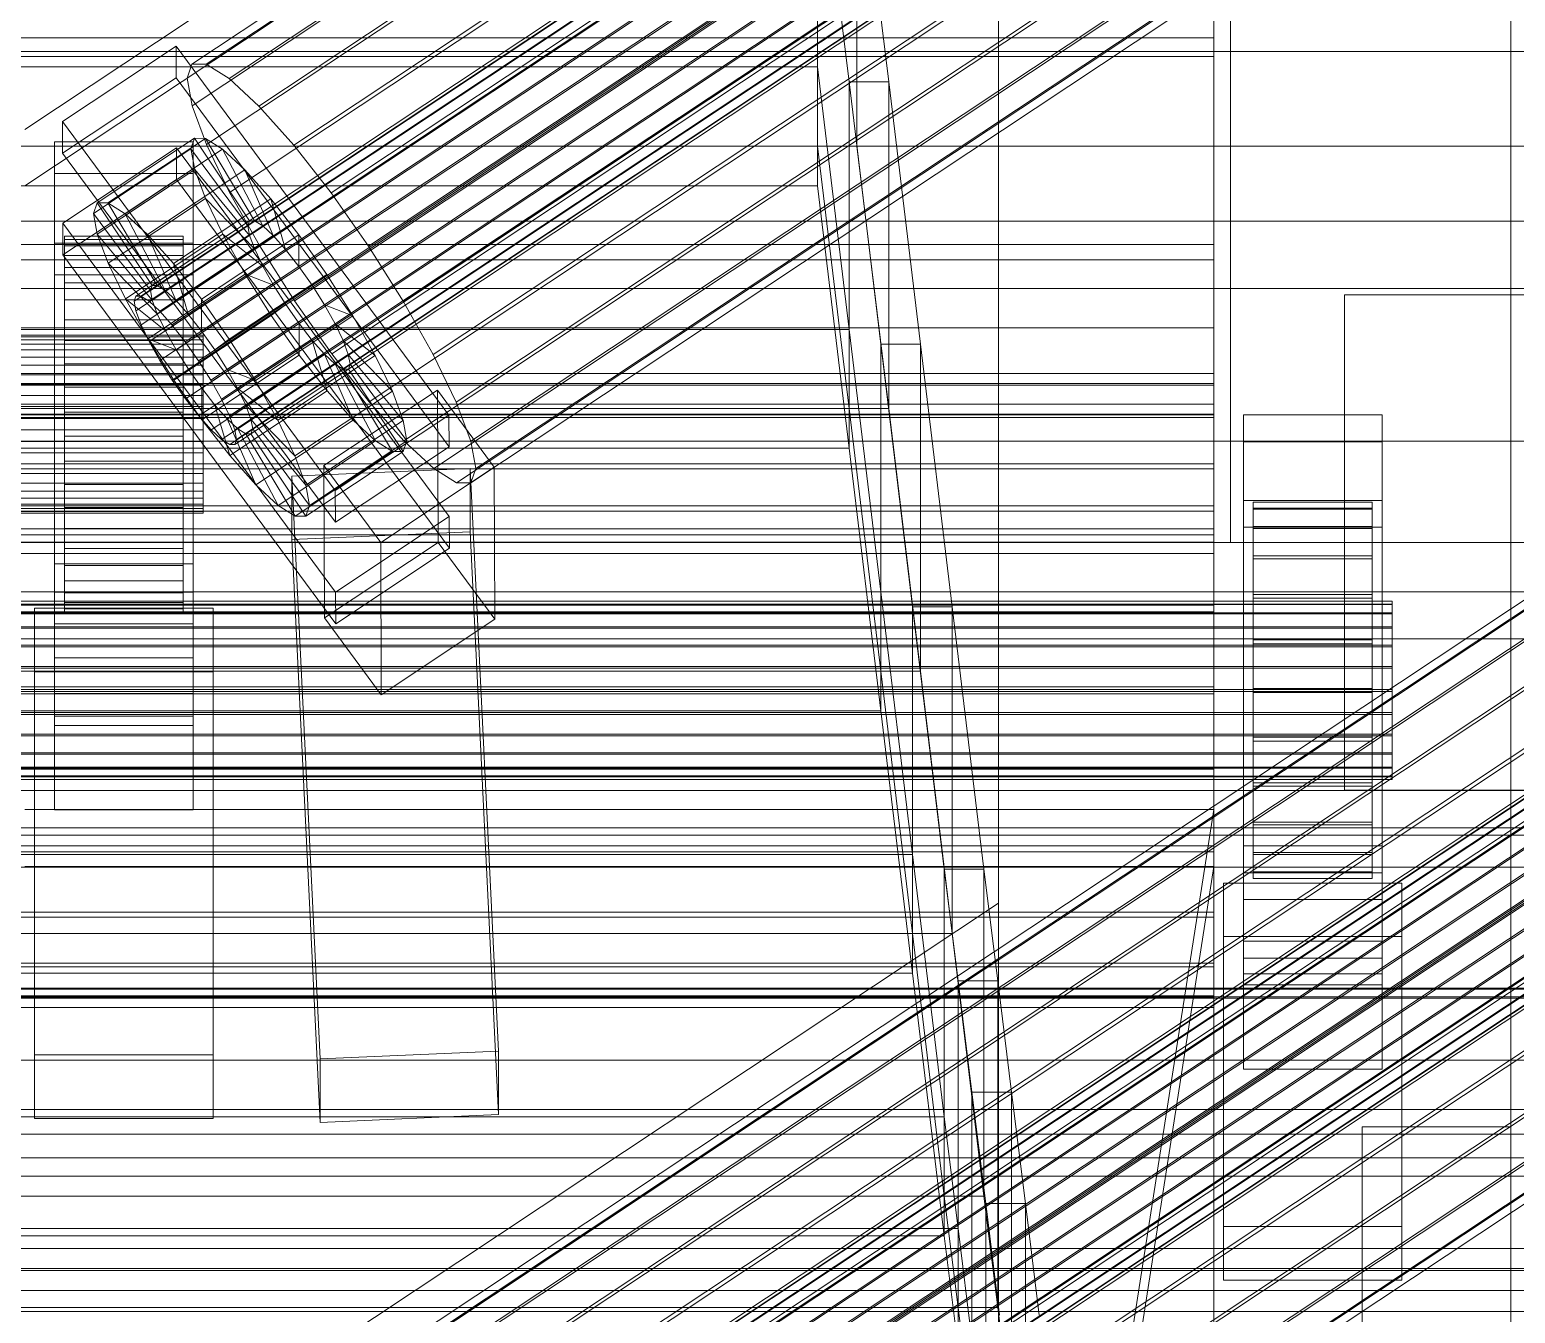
# Model space of a CAD drawing. Header units: millimetres. Extents: x -2500 to 58855, y -53268 to 6837.
# Drawn here: x 130.5 to 280.4, y -32677.8 to -32548.3 of the extents above; entities that cross this region are included whole.
import ezdxf

# ---------------------------------------------------------------- set-up
doc = ezdxf.new("R2010")
doc.units = ezdxf.units.MM
for name, color, linetype, lineweight in [('frontal_C01', 7, 'Continuous', 0), ('frontal_C02', 7, 'Continuous', 0), ('frontal_C03', 7, 'Continuous', 0), ('frontal_C03-traverse', 7, 'Continuous', 0), ('frontal_secador', 7, 'Continuous', 0)]:
    doc.layers.add(name, color=color, linetype=linetype, lineweight=lineweight)

msp = doc.modelspace()

# ---------------------------------------------------------------- linework, layer by layer
at = {"layer": 'frontal_C01'}
for p, q in [((146.872, -32551.713), (331.181, -32429.381)), ((148.32, -32551.72), (332.629, -32429.388)), ((146.383, -32553.146), (330.692, -32430.815)), ((150.629, -32553.167), (334.938, -32430.836)), ((141.045, -32575.656), (354.844, -32433.751)), ((141.218, -32575.148), (355.017, -32433.243)), ((141.731, -32575.15), (355.53, -32433.246)), ((142.549, -32575.663), (356.348, -32433.759)), ((146.887, -32555.922), (331.197, -32433.591)), ((153.641, -32555.956), (337.95, -32433.624)), ((141.224, -32576.64), (355.022, -32434.735)), ((143.617, -32576.651), (357.415, -32434.747)), ((141.742, -32578.032), (355.541, -32436.128)), ((144.861, -32578.048), (358.659, -32436.143)), ((142.565, -32579.738), (356.363, -32437.834)), ((359.995, -32437.852), (146.196, -32579.757)), ((148.35, -32559.852), (332.659, -32437.521)), ((157.152, -32559.896), (341.461, -32437.565)), ((143.635, -32581.642), (357.434, -32439.738)), ((147.533, -32581.662), (361.332, -32439.757)), ((144.881, -32583.614), (358.68, -32441.71)), ((148.779, -32583.634), (362.578, -32441.729)), ((150.672, -32564.668), (334.981, -32442.337)), ((345.231, -32442.388), (160.922, -32564.719)), ((146.218, -32585.52), (360.017, -32443.615)), ((149.85, -32585.538), (363.648, -32443.633)), ((147.554, -32587.229), (361.352, -32445.324)), ((150.672, -32587.244), (364.471, -32445.34)), ((148.798, -32588.625), (362.596, -32446.72)), ((151.191, -32588.637), (364.989, -32446.732)), ((149.865, -32589.613), (363.664, -32447.708)), ((150.683, -32590.126), (364.482, -32448.221)), ((151.196, -32590.128), (364.995, -32448.224)), ((151.369, -32589.62), (365.168, -32447.716)), ((153.694, -32570.042), (338.003, -32447.71)), ((164.693, -32570.096), (349.002, -32447.765)), ((157.211, -32575.607), (341.52, -32453.275)), ((168.21, -32575.662), (352.519, -32453.33)), ((160.982, -32580.984), (345.291, -32458.653)), ((171.232, -32581.035), (355.541, -32458.704)), ((164.752, -32585.807), (349.061, -32463.476)), ((173.554, -32585.851), (357.863, -32463.52)), ((168.263, -32589.747), (352.572, -32467.416)), ((175.016, -32589.781), (359.326, -32467.45)), ((171.275, -32592.536), (355.584, -32470.205)), ((173.584, -32593.983), (357.893, -32471.652)), ((175.032, -32593.991), (359.341, -32471.659)), ((175.521, -32592.557), (359.83, -32470.226)), ((228.298, -32493.072), (130, -32558.316)), ((228.298, -32636.423), (228.298, -32493.072)), ((130, -32564.003), (228.298, -32498.76)), ((228.298, -32498.76), (228.298, -32642.111)), ((133.809, -32557.527), (145.277, -32549.915)), ((145.277, -32549.915), (145.289, -32553.117)), ((145.277, -32549.915), (172.809, -32587.154)), ((146.383, -32553.146), (146.872, -32551.713)), ((146.872, -32551.713), (148.32, -32551.72)), ((148.32, -32551.72), (150.629, -32553.167)), ((145.289, -32553.117), (133.821, -32560.729)), ((172.821, -32590.356), (145.289, -32553.117)), ((146.887, -32555.922), (146.383, -32553.146)), ((150.629, -32553.167), (153.641, -32555.956)), ((148.35, -32559.852), (146.887, -32555.922)), ((153.641, -32555.956), (157.152, -32559.896)), ((133.821, -32560.729), (133.809, -32557.527)), ((161.341, -32594.766), (133.809, -32557.527)), ((133, -32562.755), (133, -32559.553)), ((133, -32559.553), (147, -32559.553)), ((133, -32605.026), (133, -32559.553)), ((137.313, -32565.738), (147.143, -32559.214)), ((138.396, -32565.743), (148.226, -32559.219)), ((147.143, -32559.214), (146.777, -32560.286)), ((147, -32559.553), (147, -32562.755)), ((147, -32559.553), (147, -32605.026)), ((148.226, -32559.219), (147.143, -32559.214)), ((147.143, -32559.214), (152.686, -32567.536)), ((149.953, -32560.302), (148.226, -32559.219)), ((148.226, -32559.219), (153.199, -32567.539)), ((150.672, -32564.668), (148.35, -32559.852)), ((157.152, -32559.896), (160.922, -32564.719)), ((133.821, -32560.729), (161.353, -32597.968)), ((133.847, -32567.773), (145.315, -32560.161)), ((136.948, -32566.81), (146.777, -32560.286)), ((140.123, -32566.826), (149.953, -32560.302)), ((145.315, -32560.161), (145.327, -32563.363)), ((145.315, -32560.161), (172.847, -32597.4)), ((146.777, -32560.286), (152.513, -32568.044)), ((146.777, -32560.286), (147.155, -32562.363)), ((152.207, -32562.388), (149.953, -32560.302)), ((149.953, -32560.302), (154.017, -32568.052)), ((147, -32562.755), (133, -32562.755)), ((133, -32562.755), (133, -32608.228)), ((137.325, -32568.887), (147.155, -32562.363)), ((142.377, -32568.912), (152.207, -32562.388)), ((147, -32608.228), (147, -32562.755)), ((147.155, -32562.363), (152.692, -32569.028)), ((147.155, -32562.363), (148.249, -32565.302)), ((154.833, -32565.335), (152.207, -32562.388)), ((152.207, -32562.388), (155.085, -32569.04)), ((145.327, -32563.363), (133.859, -32570.974)), ((172.859, -32600.602), (145.327, -32563.363)), ((136.948, -32566.81), (137.313, -32565.738)), ((142.856, -32574.061), (137.313, -32565.738)), ((137.313, -32565.738), (138.396, -32565.743)), ((143.369, -32574.063), (138.396, -32565.743)), ((138.396, -32565.743), (140.123, -32566.826)), ((138.419, -32571.827), (148.249, -32565.302)), ((145.003, -32571.86), (154.833, -32565.335)), ((148.249, -32565.302), (153.21, -32570.42)), ((148.249, -32565.302), (149.985, -32568.905)), ((153.694, -32570.042), (150.672, -32564.668)), ((157.653, -32568.943), (154.833, -32565.335)), ((154.833, -32565.335), (156.329, -32570.436)), ((160.922, -32564.719), (164.693, -32570.096)), ((300, -32567.576), (-300, -32567.576)), ((142.683, -32574.568), (136.948, -32566.81)), ((137.325, -32568.887), (136.948, -32566.81)), ((144.188, -32574.576), (140.123, -32566.826)), ((140.123, -32566.826), (142.377, -32568.912)), ((152.686, -32567.536), (142.856, -32574.061)), ((153.199, -32567.539), (143.369, -32574.063)), ((152.513, -32568.044), (152.686, -32567.536)), ((152.686, -32567.536), (153.199, -32567.539)), ((153.199, -32567.539), (154.017, -32568.052)), ((133.859, -32570.974), (133.847, -32567.773)), ((161.379, -32605.012), (133.847, -32567.773)), ((134, -32579.084), (134, -32569.105)), ((134, -32569.105), (134, -32569.436)), ((134, -32569.105), (146, -32569.105)), ((134, -32570.066), (134, -32569.105)), ((142.862, -32575.552), (137.325, -32568.887)), ((138.419, -32571.827), (137.325, -32568.887)), ((140.156, -32575.429), (149.985, -32568.905)), ((145.255, -32575.564), (142.377, -32568.912)), ((142.377, -32568.912), (145.003, -32571.86)), ((152.513, -32568.044), (142.683, -32574.568)), ((152.692, -32569.028), (142.862, -32575.552)), ((154.017, -32568.052), (144.188, -32574.576)), ((155.085, -32569.04), (145.255, -32575.564)), ((146, -32569.436), (146, -32569.105)), ((146, -32569.105), (146, -32579.084)), ((146, -32569.105), (146, -32570.066)), ((157.653, -32568.943), (147.823, -32575.467)), ((149.985, -32568.905), (154.033, -32572.127)), ((149.985, -32568.905), (152.246, -32572.924)), ((152.692, -32569.028), (152.513, -32568.044)), ((153.21, -32570.42), (152.692, -32569.028)), ((154.017, -32568.052), (155.085, -32569.04)), ((155.085, -32569.04), (156.329, -32570.436)), ((157.665, -32572.145), (157.653, -32568.943)), ((160.474, -32572.965), (157.653, -32568.943)), ((133, -32573), (133, -32569.799)), ((133, -32569.799), (147, -32569.799)), ((133, -32615.272), (133, -32569.799)), ((134, -32579.241), (134, -32569.436)), ((134, -32569.436), (134, -32571.037)), ((134, -32569.436), (146, -32569.436)), ((134, -32579.54), (134, -32570.066)), ((134, -32570.066), (146, -32570.066)), ((134, -32572.254), (134, -32570.066)), ((153.21, -32570.42), (143.38, -32576.945)), ((146, -32571.037), (146, -32569.436)), ((146, -32569.436), (146, -32579.241)), ((146, -32570.066), (146, -32579.54)), ((146, -32570.066), (146, -32572.254)), ((156.329, -32570.436), (146.499, -32576.96)), ((147, -32569.799), (147, -32573)), ((147, -32569.799), (147, -32615.272)), ((154.033, -32572.127), (153.21, -32570.42)), ((157.211, -32575.607), (153.694, -32570.042)), ((156.329, -32570.436), (157.665, -32572.145)), ((164.693, -32570.096), (168.21, -32575.662)), ((133.859, -32570.974), (161.391, -32608.213)), ((134, -32579.999), (134, -32571.037)), ((134, -32571.037), (134, -32573.798)), ((134, -32571.037), (146, -32571.037)), ((143.38, -32576.945), (138.419, -32571.827)), ((140.156, -32575.429), (138.419, -32571.827)), ((154.033, -32572.127), (144.203, -32578.651)), ((146.499, -32576.96), (145.003, -32571.86)), ((145.003, -32571.86), (147.823, -32575.467)), ((146, -32573.798), (146, -32571.037)), ((146, -32571.037), (146, -32579.999)), ((147.835, -32578.669), (157.665, -32572.145)), ((155.103, -32574.031), (154.033, -32572.127)), ((157.665, -32572.145), (159.001, -32574.05)), ((147, -32573), (133, -32573)), ((133, -32573), (133, -32618.474)), ((134, -32580.576), (134, -32572.254)), ((134, -32572.254), (146, -32572.254)), ((134, -32575.519), (134, -32572.254)), ((142.416, -32579.449), (152.246, -32572.924)), ((146, -32572.254), (146, -32580.576)), ((146, -32572.254), (146, -32575.519)), ((146.872, -32695.064), (331.181, -32572.732)), ((147, -32618.474), (147, -32573)), ((148.32, -32695.071), (332.629, -32572.74)), ((150.644, -32579.49), (160.474, -32572.965)), ((152.246, -32572.924), (155.103, -32574.031)), ((152.246, -32572.924), (154.877, -32577.087)), ((160.474, -32572.965), (159.001, -32574.05)), ((163.105, -32577.128), (160.474, -32572.965)), ((134, -32581.307), (134, -32573.798)), ((134, -32573.798), (134, -32577.531)), ((134, -32573.798), (146, -32573.798)), ((141.045, -32575.656), (141.218, -32575.148)), ((141.218, -32575.148), (141.731, -32575.15)), ((142.856, -32574.061), (142.683, -32574.568)), ((142.683, -32574.568), (142.862, -32575.552)), ((143.369, -32574.063), (142.856, -32574.061)), ((144.188, -32574.576), (143.369, -32574.063)), ((145.255, -32575.564), (144.188, -32574.576)), ((155.103, -32574.031), (145.274, -32580.555)), ((146, -32577.531), (146, -32573.798)), ((146, -32573.798), (146, -32581.307)), ((146.383, -32696.497), (330.692, -32574.166)), ((159.001, -32574.05), (149.171, -32580.574)), ((150.629, -32696.518), (334.938, -32574.187)), ((156.35, -32576.003), (155.103, -32574.031)), ((159.001, -32574.05), (160.247, -32576.022)), ((134, -32582.123), (134, -32575.519)), ((134, -32575.519), (146, -32575.519)), ((134, -32579.64), (134, -32575.519)), ((144.203, -32578.651), (140.156, -32575.429)), ((142.416, -32579.449), (140.156, -32575.429)), ((141.224, -32576.64), (141.045, -32575.656)), ((141.218, -32718.499), (355.017, -32576.595)), ((141.742, -32578.032), (141.224, -32576.64)), ((141.731, -32575.15), (142.549, -32575.663)), ((141.731, -32718.502), (355.53, -32576.597)), ((142.549, -32575.663), (143.617, -32576.651)), ((142.862, -32575.552), (143.38, -32576.945)), ((146.499, -32576.96), (145.255, -32575.564)), ((146, -32575.519), (146, -32582.123)), ((146, -32575.519), (146, -32579.64)), ((156.35, -32576.003), (146.52, -32582.527)), ((147.823, -32575.467), (147.835, -32578.669)), ((147.823, -32575.467), (150.644, -32579.49)), ((160.247, -32576.022), (150.417, -32582.546)), ((154.877, -32577.087), (156.35, -32576.003)), ((157.686, -32577.908), (156.35, -32576.003)), ((160.982, -32580.984), (157.211, -32575.607)), ((163.105, -32577.128), (160.247, -32576.022)), ((160.247, -32576.022), (161.318, -32577.926)), ((168.21, -32575.662), (171.232, -32581.035)), ((134, -32583.076), (134, -32577.531)), ((134, -32577.531), (134, -32581.983)), ((134, -32577.531), (146, -32577.531)), ((141.045, -32719.007), (354.844, -32577.102)), ((141.224, -32719.991), (355.022, -32578.086)), ((142.565, -32579.738), (141.742, -32578.032)), ((142.549, -32719.014), (356.348, -32577.11)), ((143.38, -32576.945), (144.203, -32578.651)), ((143.617, -32576.651), (144.861, -32578.048)), ((143.617, -32720.003), (357.415, -32578.098)), ((144.861, -32578.048), (146.196, -32579.757)), ((145.047, -32583.612), (154.877, -32577.087)), ((146, -32581.983), (146, -32577.531)), ((146, -32577.531), (146, -32583.076)), ((147.835, -32578.669), (146.499, -32576.96)), ((146.887, -32699.273), (331.197, -32576.942)), ((157.686, -32577.908), (147.856, -32584.432)), ((161.318, -32577.926), (151.488, -32584.45)), ((153.275, -32583.653), (163.105, -32577.128)), ((153.641, -32699.307), (337.95, -32576.976)), ((154.877, -32577.087), (157.698, -32581.11)), ((157.698, -32581.11), (157.686, -32577.908)), ((159.022, -32579.617), (157.686, -32577.908)), ((165.365, -32581.148), (161.318, -32577.926)), ((161.318, -32577.926), (162.14, -32579.632)), ((165.365, -32581.148), (163.105, -32577.128)), ((-148, -32579.084), (148, -32579.084)), ((-148, -32579.241), (148, -32579.241)), ((-148, -32579.54), (148, -32579.54)), ((134, -32579.241), (134, -32579.084)), ((146, -32579.084), (134, -32579.084)), ((134, -32579.084), (134, -32579.54)), ((134, -32579.999), (134, -32579.241)), ((146, -32579.241), (134, -32579.241)), ((146, -32579.54), (134, -32579.54)), ((134, -32579.54), (134, -32580.576)), ((134, -32584.075), (134, -32579.64)), ((134, -32579.64), (146, -32579.64)), ((134, -32584.334), (134, -32579.64)), ((141.742, -32721.383), (355.541, -32579.479)), ((145.274, -32580.555), (142.416, -32579.449)), ((145.047, -32583.612), (142.416, -32579.449)), ((144.203, -32578.651), (145.274, -32580.555)), ((144.861, -32721.399), (358.659, -32579.494)), ((146, -32579.084), (146, -32579.241)), ((146, -32579.54), (146, -32579.084)), ((146, -32579.241), (146, -32579.999)), ((146, -32580.576), (146, -32579.54)), ((146, -32579.64), (146, -32584.075)), ((146, -32579.64), (146, -32584.334)), ((149.171, -32580.574), (147.835, -32578.669)), ((148, -32579.241), (148, -32579.084)), ((148, -32579.084), (148, -32579.54)), ((148, -32579.999), (148, -32579.241)), ((148, -32579.54), (148, -32580.576)), ((149.171, -32580.574), (150.644, -32579.49)), ((159.022, -32579.617), (149.192, -32586.141)), ((150.644, -32579.49), (153.275, -32583.653)), ((162.14, -32579.632), (152.311, -32586.157)), ((160.518, -32584.718), (159.022, -32579.617)), ((160.266, -32581.013), (159.022, -32579.617)), ((167.102, -32584.75), (162.14, -32579.632)), ((162.14, -32579.632), (162.659, -32581.025)), ((-148, -32579.999), (148, -32579.999)), ((-148, -32580.576), (148, -32580.576)), ((134, -32581.307), (134, -32579.999)), ((146, -32579.999), (134, -32579.999)), ((146, -32580.576), (134, -32580.576)), ((134, -32580.576), (134, -32582.123)), ((143.635, -32581.642), (142.565, -32579.738)), ((145.274, -32580.555), (146.52, -32582.527)), ((146, -32579.999), (146, -32581.307)), ((146, -32582.123), (146, -32580.576)), ((146.196, -32579.757), (147.533, -32581.662)), ((147.868, -32587.634), (157.698, -32581.11)), ((148, -32581.307), (148, -32579.999)), ((148, -32580.576), (148, -32582.123)), ((148.35, -32703.203), (332.659, -32580.872)), ((150.417, -32582.546), (149.171, -32580.574)), ((160.266, -32581.013), (150.436, -32587.537)), ((162.659, -32581.025), (152.829, -32587.549)), ((157.152, -32703.247), (341.461, -32580.916)), ((157.698, -32581.11), (160.518, -32584.718)), ((163.144, -32587.665), (160.266, -32581.013)), ((161.333, -32582.001), (160.266, -32581.013)), ((164.752, -32585.807), (160.982, -32580.984)), ((168.196, -32587.69), (162.659, -32581.025)), ((162.659, -32581.025), (162.837, -32582.009)), ((171.232, -32581.035), (173.554, -32585.851)), ((-148, -32581.307), (148, -32581.307)), ((-148, -32582.123), (148, -32582.123)), ((134, -32583.076), (134, -32581.307)), ((146, -32581.307), (134, -32581.307)), ((134, -32581.983), (134, -32585.184)), ((146, -32581.983), (134, -32581.983)), ((134, -32581.983), (134, -32586.849)), ((146, -32582.123), (134, -32582.123)), ((134, -32582.123), (134, -32584.075)), ((142.565, -32723.09), (356.363, -32581.185)), ((144.881, -32583.614), (143.635, -32581.642)), ((146.52, -32582.527), (145.047, -32583.612)), ((146, -32581.307), (146, -32583.076)), ((146, -32585.184), (146, -32581.983)), ((146, -32586.849), (146, -32581.983)), ((146, -32584.075), (146, -32582.123)), ((359.995, -32581.203), (146.196, -32723.108)), ((146.52, -32582.527), (147.856, -32584.432)), ((147.533, -32581.662), (148.779, -32583.634)), ((148, -32583.076), (148, -32581.307)), ((148, -32582.123), (148, -32584.075)), ((151.488, -32584.45), (150.417, -32582.546)), ((150.417, -32582.546), (153.275, -32583.653)), ((161.333, -32582.001), (151.503, -32588.526)), ((162.151, -32582.514), (152.321, -32589.038)), ((162.664, -32582.517), (152.835, -32589.041)), ((162.837, -32582.009), (153.008, -32588.533)), ((155.535, -32587.672), (165.365, -32581.148)), ((165.397, -32589.751), (161.333, -32582.001)), ((162.151, -32582.514), (161.333, -32582.001)), ((167.125, -32590.834), (162.151, -32582.514)), ((162.664, -32582.517), (162.151, -32582.514)), ((162.837, -32582.009), (162.664, -32582.517)), ((168.208, -32590.839), (162.664, -32582.517)), ((168.573, -32589.767), (162.837, -32582.009)), ((167.102, -32584.75), (165.365, -32581.148)), ((-148, -32583.076), (148, -32583.076)), ((-148, -32584.075), (148, -32584.075)), ((134, -32585.184), (134, -32583.076)), ((146, -32583.076), (134, -32583.076)), ((146, -32584.075), (134, -32584.075)), ((134, -32584.075), (134, -32586.298)), ((143.635, -32724.994), (357.434, -32583.089)), ((146.218, -32585.52), (144.881, -32583.614)), ((147.868, -32587.634), (145.047, -32583.612)), ((146, -32583.076), (146, -32585.184)), ((146, -32586.298), (146, -32584.075)), ((147.533, -32725.013), (361.332, -32583.109)), ((148, -32585.184), (148, -32583.076)), ((148, -32584.075), (148, -32586.298)), ((148.779, -32583.634), (149.85, -32585.538)), ((153.275, -32583.653), (155.535, -32587.672)), ((148, -32585.184), (-148, -32585.184)), ((134, -32586.298), (134, -32584.334)), ((134, -32584.334), (146, -32584.334)), ((134, -32589.283), (134, -32584.334)), ((134, -32585.184), (146, -32585.184)), ((134, -32587.489), (134, -32585.184)), ((144.881, -32726.965), (358.68, -32585.061)), ((146, -32584.334), (146, -32586.298)), ((146, -32584.334), (146, -32589.283)), ((146, -32585.184), (146, -32587.489)), ((147.554, -32587.229), (146.218, -32585.52)), ((147.856, -32584.432), (147.868, -32587.634)), ((147.856, -32584.432), (149.192, -32586.141)), ((148, -32587.489), (148, -32585.184)), ((148.779, -32726.985), (362.578, -32585.08)), ((149.85, -32585.538), (150.672, -32587.244)), ((150.688, -32591.242), (160.518, -32584.718)), ((152.311, -32586.157), (151.488, -32584.45)), ((151.488, -32584.45), (155.535, -32587.672)), ((157.272, -32591.275), (167.102, -32584.75)), ((160.19, -32592.254), (171.658, -32584.642)), ((160.518, -32584.718), (163.144, -32587.665)), ((168.196, -32587.69), (167.102, -32584.75)), ((171.658, -32584.642), (171.715, -32600.011)), ((171.658, -32584.642), (177.394, -32592.4)), ((-148, -32586.298), (148, -32586.298)), ((146, -32586.298), (134, -32586.298)), ((134, -32586.298), (134, -32588.643)), ((134, -32587.489), (134, -32586.849)), ((134, -32586.849), (134, -32591.798)), ((134, -32586.849), (146, -32586.849)), ((146, -32588.643), (146, -32586.298)), ((146, -32591.798), (146, -32586.849)), ((146, -32586.849), (146, -32587.489)), ((146.218, -32728.871), (360.017, -32586.966)), ((148, -32586.298), (148, -32588.643)), ((149.192, -32586.141), (150.688, -32591.242)), ((149.192, -32586.141), (150.436, -32587.537)), ((149.85, -32728.889), (363.648, -32586.984)), ((150.672, -32708.019), (334.981, -32585.688)), ((152.829, -32587.549), (152.311, -32586.157)), ((152.311, -32586.157), (157.272, -32591.275)), ((345.231, -32585.739), (160.922, -32708.07)), ((168.263, -32589.747), (164.752, -32585.807)), ((173.554, -32585.851), (175.016, -32589.781)), ((-148, -32587.489), (148, -32587.489)), ((-148, -32588.643), (148, -32588.643)), ((134, -32589.834), (134, -32587.489)), ((146, -32587.489), (134, -32587.489)), ((134, -32588.643), (134, -32589.283)), ((146, -32588.643), (134, -32588.643)), ((134, -32588.643), (134, -32590.947)), ((146, -32587.489), (146, -32589.834)), ((146, -32589.283), (146, -32588.643)), ((146, -32590.947), (146, -32588.643)), ((148.798, -32588.625), (147.554, -32587.229)), ((150.688, -32591.242), (147.868, -32587.634)), ((148, -32589.834), (148, -32587.489)), ((148, -32588.643), (148, -32590.947)), ((149.865, -32589.613), (148.798, -32588.625)), ((150.436, -32587.537), (153.314, -32594.189)), ((150.436, -32587.537), (151.503, -32588.526)), ((150.672, -32587.244), (151.191, -32588.637)), ((151.191, -32588.637), (151.369, -32589.62)), ((151.503, -32588.526), (155.567, -32596.275)), ((151.503, -32588.526), (152.321, -32589.038)), ((153.008, -32588.533), (152.829, -32587.549)), ((152.829, -32587.549), (158.366, -32594.214)), ((152.835, -32589.041), (153.008, -32588.533)), ((153.008, -32588.533), (158.743, -32596.291)), ((153.314, -32594.189), (163.144, -32587.665)), ((155.535, -32587.672), (157.272, -32591.275)), ((158.366, -32594.214), (168.196, -32587.69)), ((172.809, -32587.154), (161.341, -32594.766)), ((163.144, -32587.665), (165.397, -32589.751)), ((168.573, -32589.767), (168.196, -32587.69)), ((172.821, -32590.356), (172.809, -32587.154)), ((300, -32589.772), (-300, -32589.772)), ((-148, -32589.834), (148, -32589.834)), ((134, -32589.283), (146, -32589.283)), ((134, -32594.149), (134, -32589.283)), ((134, -32592.057), (134, -32589.834)), ((134, -32589.834), (134, -32591.798)), ((146, -32589.834), (134, -32589.834)), ((146, -32589.283), (146, -32594.149)), ((146, -32591.798), (146, -32589.834)), ((146, -32589.834), (146, -32592.057)), ((147.554, -32730.58), (361.352, -32588.675)), ((148, -32592.057), (148, -32589.834)), ((148.798, -32731.976), (362.596, -32590.071)), ((150.683, -32590.126), (149.865, -32589.613)), ((150.672, -32730.595), (364.471, -32588.691)), ((151.196, -32590.128), (150.683, -32590.126)), ((151.191, -32731.988), (364.989, -32590.083)), ((151.369, -32589.62), (151.196, -32590.128)), ((152.321, -32589.038), (157.295, -32597.358)), ((152.321, -32589.038), (152.835, -32589.041)), ((152.835, -32589.041), (158.378, -32597.363)), ((155.567, -32596.275), (165.397, -32589.751)), ((158.743, -32596.291), (168.573, -32589.767)), ((165.397, -32589.751), (167.125, -32590.834)), ((168.208, -32590.839), (168.573, -32589.767)), ((171.275, -32592.536), (168.263, -32589.747)), ((175.016, -32589.781), (175.521, -32592.557)), ((-148, -32590.947), (148, -32590.947)), ((134, -32590.947), (134, -32594.149)), ((146, -32590.947), (134, -32590.947)), ((134, -32590.947), (134, -32593.056)), ((146, -32594.149), (146, -32590.947)), ((146, -32593.056), (146, -32590.947)), ((148, -32590.947), (148, -32593.056)), ((149.865, -32732.964), (363.664, -32591.06)), ((150.683, -32733.477), (364.482, -32591.572)), ((153.314, -32594.189), (150.688, -32591.242)), ((151.196, -32733.479), (364.995, -32591.575)), ((151.369, -32732.972), (365.168, -32591.067)), ((153.694, -32713.393), (338.003, -32591.061)), ((157.272, -32591.275), (158.366, -32594.214)), ((157.295, -32597.358), (167.125, -32590.834)), ((158.378, -32597.363), (168.208, -32590.839)), ((161.353, -32597.968), (172.821, -32590.356)), ((164.693, -32713.448), (349.002, -32591.116)), ((167.125, -32590.834), (168.208, -32590.839)), ((-148, -32592.057), (148, -32592.057)), ((-148, -32593.056), (148, -32593.056)), ((134, -32591.798), (134, -32596.492)), ((134, -32591.798), (146, -32591.798)), ((134, -32594.009), (134, -32592.057)), ((134, -32592.057), (134, -32596.492)), ((146, -32592.057), (134, -32592.057)), ((134, -32593.056), (134, -32598.601)), ((146, -32593.056), (134, -32593.056)), ((134, -32593.056), (134, -32594.825)), ((146, -32596.492), (146, -32591.798)), ((146, -32596.492), (146, -32592.057)), ((146, -32592.057), (146, -32594.009)), ((146, -32598.601), (146, -32593.056)), ((146, -32594.825), (146, -32593.056)), ((148, -32594.009), (148, -32592.057)), ((148, -32593.056), (148, -32594.825)), ((156.962, -32593.323), (174.943, -32592.537)), ((160.247, -32607.622), (160.19, -32592.254)), ((165.926, -32600.012), (160.19, -32592.254)), ((177.394, -32592.4), (165.926, -32600.012)), ((173.584, -32593.983), (171.275, -32592.536)), ((174.943, -32592.537), (174.943, -32598.941)), ((174.943, -32592.537), (177.811, -32651.356)), ((175.521, -32592.557), (175.032, -32593.991)), ((177.451, -32607.769), (177.394, -32592.4)), ((-148, -32594.009), (148, -32594.009)), ((134, -32595.556), (134, -32594.009)), ((134, -32594.009), (134, -32600.613)), ((146, -32594.009), (134, -32594.009)), ((134, -32594.149), (146, -32594.149)), ((134, -32598.601), (134, -32594.149)), ((146, -32600.613), (146, -32594.009)), ((146, -32594.009), (146, -32595.556)), ((146, -32594.149), (146, -32598.601)), ((148, -32595.556), (148, -32594.009)), ((155.567, -32596.275), (153.314, -32594.189)), ((156.962, -32599.728), (156.962, -32593.323)), ((159.83, -32652.143), (156.962, -32593.323)), ((158.366, -32594.214), (158.743, -32596.291)), ((175.032, -32593.991), (173.584, -32593.983)), ((-148, -32594.825), (148, -32594.825)), ((-148, -32595.556), (148, -32595.556)), ((-148, -32596.132), (148, -32596.132)), ((134, -32594.825), (134, -32602.334)), ((146, -32594.825), (134, -32594.825)), ((134, -32594.825), (134, -32596.132)), ((134, -32596.592), (134, -32595.556)), ((134, -32595.556), (134, -32603.878)), ((146, -32595.556), (134, -32595.556)), ((134, -32596.132), (134, -32605.095)), ((146, -32596.132), (134, -32596.132)), ((134, -32596.132), (134, -32596.891)), ((146, -32602.334), (146, -32594.825)), ((146, -32596.132), (146, -32594.825)), ((146, -32603.878), (146, -32595.556)), ((146, -32595.556), (146, -32596.592)), ((146, -32605.095), (146, -32596.132)), ((146, -32596.891), (146, -32596.132)), ((148, -32594.825), (148, -32596.132)), ((148, -32596.592), (148, -32595.556)), ((148, -32596.132), (148, -32596.891)), ((161.341, -32594.766), (161.353, -32597.968)), ((-148, -32596.592), (148, -32596.592)), ((-148, -32596.891), (148, -32596.891)), ((-148, -32597.047), (148, -32597.047)), ((134, -32596.492), (134, -32600.613)), ((134, -32596.492), (146, -32596.492)), ((134, -32597.047), (134, -32596.592)), ((134, -32596.592), (134, -32606.066)), ((146, -32596.592), (134, -32596.592)), ((134, -32596.891), (134, -32606.696)), ((146, -32596.891), (134, -32596.891)), ((134, -32596.891), (134, -32597.047)), ((134, -32597.047), (134, -32607.027)), ((146, -32597.047), (134, -32597.047)), ((146, -32600.613), (146, -32596.492)), ((146, -32606.066), (146, -32596.592)), ((146, -32596.592), (146, -32597.047)), ((146, -32606.696), (146, -32596.891)), ((146, -32597.047), (146, -32596.891)), ((146, -32607.027), (146, -32597.047)), ((148, -32597.047), (148, -32596.592)), ((148, -32596.891), (148, -32597.047)), ((157.295, -32597.358), (155.567, -32596.275)), ((157.211, -32718.958), (341.52, -32596.626)), ((158.378, -32597.363), (157.295, -32597.358)), ((158.743, -32596.291), (158.378, -32597.363)), ((172.847, -32597.4), (161.379, -32605.012)), ((168.21, -32719.013), (352.519, -32596.681)), ((172.859, -32600.602), (172.847, -32597.4)), ((134, -32598.601), (146, -32598.601)), ((134, -32602.334), (134, -32598.601)), ((146, -32598.601), (146, -32602.334)), ((174.943, -32598.941), (156.962, -32599.728)), ((177.811, -32657.76), (174.943, -32598.941)), ((134, -32600.613), (134, -32603.878)), ((134, -32600.613), (146, -32600.613)), ((146, -32603.878), (146, -32600.613)), ((159.83, -32658.547), (156.962, -32599.728)), ((171.715, -32600.011), (160.247, -32607.622)), ((161.391, -32608.213), (172.859, -32600.602)), ((165.926, -32600.012), (165.983, -32615.38)), ((177.451, -32607.769), (171.715, -32600.011)), ((160.982, -32724.335), (345.291, -32602.004)), ((171.232, -32724.386), (355.541, -32602.055)), ((133, -32617.539), (133, -32602.171)), ((133, -32602.171), (147, -32602.171)), ((133, -32611.645), (133, -32602.171)), ((134, -32602.334), (146, -32602.334)), ((134, -32605.095), (134, -32602.334)), ((146, -32602.334), (146, -32605.095)), ((147, -32602.171), (147, -32617.539)), ((147, -32602.171), (147, -32611.645)), ((147, -32605.026), (133, -32605.026)), ((133, -32605.026), (133, -32608.228)), ((134, -32603.878), (134, -32606.066)), ((134, -32603.878), (146, -32603.878)), ((134, -32605.095), (146, -32605.095)), ((134, -32606.696), (134, -32605.095)), ((146, -32606.066), (146, -32603.878)), ((146, -32605.095), (146, -32606.696)), ((147, -32608.228), (147, -32605.026)), ((161.379, -32605.012), (161.391, -32608.213)), ((134, -32606.066), (134, -32607.027)), ((134, -32606.066), (146, -32606.066)), ((146, -32607.027), (146, -32606.066)), ((131, -32613.057), (131, -32606.653)), ((131, -32606.653), (149, -32606.653)), ((131, -32651.748), (131, -32606.653)), ((134, -32606.696), (146, -32606.696)), ((134, -32607.027), (134, -32606.696)), ((134, -32607.027), (146, -32607.027)), ((146, -32606.696), (146, -32607.027)), ((149, -32606.653), (149, -32613.057)), ((149, -32606.653), (149, -32651.748)), ((160.247, -32607.622), (165.983, -32615.38)), ((164.752, -32729.158), (349.061, -32606.827)), ((165.983, -32615.38), (177.451, -32607.769)), ((173.554, -32729.202), (357.863, -32606.871)), ((133, -32608.228), (147, -32608.228)), ((300, -32609.747), (-300, -32609.747)), ((168.263, -32733.098), (352.572, -32610.767)), ((175.016, -32733.132), (359.326, -32610.801)), ((147, -32611.645), (133, -32611.645)), ((133, -32611.645), (133, -32627.013)), ((147, -32627.013), (147, -32611.645)), ((149, -32613.057), (131, -32613.057)), ((131, -32658.151), (131, -32613.057)), ((149, -32658.151), (149, -32613.057)), ((171.275, -32735.887), (355.584, -32613.556)), ((175.521, -32735.908), (359.83, -32613.577)), ((147, -32615.272), (133, -32615.272)), ((133, -32615.272), (133, -32618.474)), ((147, -32618.474), (147, -32615.272)), ((173.584, -32737.334), (357.893, -32615.003)), ((175.032, -32737.342), (359.341, -32615.01)), ((147, -32617.539), (133, -32617.539)), ((133, -32617.539), (133, -32627.013)), ((133, -32618.474), (147, -32618.474)), ((147, -32627.013), (147, -32617.539)), ((133, -32627.013), (147, -32627.013)), ((300, -32628.807), (-300, -32628.807)), ((228.298, -32636.423), (130, -32701.667)), ((228.298, -32779.774), (228.298, -32636.423)), ((228.298, -32636.423), (228.298, -32642.111)), ((130, -32707.354), (228.298, -32642.111)), ((228.298, -32642.111), (228.298, -32785.462)), ((300, -32645.117), (-300, -32645.117)), ((-425, -32645.87), (425, -32645.87)), ((177.811, -32651.356), (159.83, -32652.143)), ((177.811, -32657.76), (177.811, -32651.356)), ((149, -32651.748), (131, -32651.748)), ((131, -32651.748), (131, -32658.151)), ((149, -32658.151), (149, -32651.748)), ((159.83, -32652.143), (159.83, -32658.547)), ((425, -32657.238), (-425, -32657.238)), ((131, -32658.151), (149, -32658.151)), ((159.83, -32658.547), (177.811, -32657.76)), ((300, -32659.742), (-300, -32659.742)), ((425, -32662.134), (-425, -32662.134)), ((300, -32671.275), (-300, -32671.275)), ((-425, -32673.503), (425, -32673.503))]:
    msp.add_line(p, q, dxfattribs=at)
at = {"layer": 'frontal_C02'}
for p, q in [((300, -32550.456), (-300, -32550.456)), ((-300, -32574.364), (300, -32574.364)), ((300, -32625.048), (-300, -32625.048)), ((250, -32626.968), (130, -32626.968)), ((228.298, -32766.096), (250, -32626.968)), ((250, -32626.968), (250, -32632.709)), ((300, -32629.557), (-300, -32629.557)), ((300, -32632.799), (-300, -32632.799)), ((130, -32632.709), (250, -32632.709)), ((250, -32632.709), (228.298, -32771.837)), ((300, -32646.018), (-300, -32646.018)), ((300, -32652.28), (-300, -32652.28)), ((300, -32673.309), (-300, -32673.309))]:
    msp.add_line(p, q, dxfattribs=at)
at = {"layer": 'frontal_C03'}
for p, q in [((250, -32578.353), (250, -32397.916)), ((250, -32403.695), (250, -32584.132)), ((250, -32524.83), (250, -32549.055)), ((250, -32550.939), (250, -32526.931)), ((250, -32549.055), (-250, -32549.055)), ((250, -32549.055), (250, -32569.937)), ((250, -32550.939), (-250, -32550.939)), ((250, -32571.476), (250, -32550.939)), ((250, -32569.937), (-250, -32569.937)), ((250, -32569.937), (250, -32586.054)), ((250, -32571.476), (-250, -32571.476)), ((250, -32587.141), (250, -32571.476)), ((250, -32578.353), (0, -32578.353)), ((250, -32842.276), (250, -32578.353)), ((250, -32578.353), (250, -32584.132)), ((-250, -32582.951), (250, -32582.951)), ((-250, -32583.951), (250, -32583.951)), ((-250, -32584.132), (250, -32584.132)), ((0, -32584.132), (250, -32584.132)), ((250, -32583.951), (250, -32582.951)), ((250, -32582.951), (250, -32584.132)), ((250, -32587.064), (250, -32583.951)), ((250, -32584.132), (250, -32848.054)), ((250, -32584.132), (250, -32587.412)), ((250, -32586.054), (-250, -32586.054)), ((-250, -32587.064), (250, -32587.064)), ((250, -32587.141), (-250, -32587.141)), ((250, -32586.054), (250, -32596.305)), ((250, -32592.077), (250, -32587.064)), ((250, -32596.868), (250, -32587.141)), ((253, -32589.837), (253, -32587.144)), ((253, -32587.144), (267, -32587.144)), ((253, -32633.37), (253, -32587.144)), ((267, -32587.144), (267, -32589.837)), ((267, -32587.144), (267, -32633.37)), ((-250, -32587.412), (250, -32587.412)), ((250, -32587.412), (250, -32592.569)), ((267, -32589.837), (253, -32589.837)), ((253, -32589.837), (253, -32636.063)), ((267, -32636.063), (267, -32589.837)), ((-250, -32592.077), (250, -32592.077)), ((-250, -32592.569), (250, -32592.569)), ((250, -32598.649), (250, -32592.077)), ((250, -32592.569), (250, -32599.252)), ((253, -32598.455), (253, -32595.761)), ((253, -32595.761), (267, -32595.761)), ((253, -32641.988), (253, -32595.761)), ((254, -32605.95), (254, -32595.95)), ((254, -32595.95), (254, -32596.544)), ((254, -32595.95), (266, -32595.95)), ((254, -32596.651), (254, -32595.95)), ((266, -32596.544), (266, -32595.95)), ((266, -32595.95), (266, -32605.95)), ((266, -32595.95), (266, -32596.651)), ((267, -32595.761), (267, -32598.455)), ((267, -32595.761), (267, -32641.988)), ((250, -32596.305), (-250, -32596.305)), ((250, -32596.868), (-250, -32596.868)), ((250, -35246.305), (250, -32596.305)), ((250, -32601.121), (250, -32596.305)), ((250, -32596.305), (250, -32599.994)), ((250, -32599.994), (250, -32596.868)), ((254, -32606.231), (254, -32596.544)), ((254, -32596.544), (254, -32598.393)), ((254, -32596.544), (266, -32596.544)), ((254, -32606.282), (254, -32596.651)), ((254, -32596.651), (266, -32596.651)), ((254, -32598.599), (254, -32596.651)), ((266, -32598.393), (266, -32596.544)), ((266, -32596.544), (266, -32606.231)), ((266, -32596.651), (266, -32606.282)), ((266, -32596.651), (266, -32598.599)), ((-250, -32598.649), (250, -32598.649)), ((250, -32606.331), (250, -32598.649)), ((267, -32598.455), (253, -32598.455)), ((253, -32598.455), (253, -32644.681)), ((254, -32607.107), (254, -32598.393)), ((254, -32598.393), (254, -32601.369)), ((254, -32598.393), (266, -32598.393)), ((254, -32607.205), (254, -32598.599)), ((254, -32598.599), (266, -32598.599)), ((254, -32601.661), (254, -32598.599)), ((266, -32601.369), (266, -32598.393)), ((266, -32598.393), (266, -32607.107)), ((266, -32598.599), (266, -32607.205)), ((266, -32598.599), (266, -32601.661)), ((267, -32644.681), (267, -32598.455)), ((-250, -32599.252), (250, -32599.252)), ((250, -32599.994), (-250, -32599.994)), ((250, -32599.252), (250, -32607.004)), ((-250, -32601.121), (250, -32601.121)), ((250, -32601.121), (250, -35251.121)), ((254, -32608.517), (254, -32601.369)), ((254, -32601.369), (254, -32605.271)), ((254, -32601.369), (266, -32601.369)), ((254, -32608.655), (254, -32601.661)), ((254, -32601.661), (266, -32601.661)), ((254, -32605.629), (254, -32601.661)), ((266, -32605.271), (266, -32601.369)), ((266, -32601.369), (266, -32608.517)), ((266, -32601.661), (266, -32608.655)), ((266, -32601.661), (266, -32605.629)), ((-268, -32605.95), (268, -32605.95)), ((-268, -32606.231), (268, -32606.231)), ((-268, -32606.282), (268, -32606.282)), ((250, -32606.331), (-250, -32606.331)), ((250, -32614.601), (250, -32606.331)), ((254, -32610.365), (254, -32605.271)), ((254, -32605.271), (254, -32609.832)), ((254, -32605.271), (266, -32605.271)), ((254, -32610.534), (254, -32605.629)), ((254, -32605.629), (266, -32605.629)), ((254, -32610.232), (254, -32605.629)), ((254, -32606.231), (254, -32605.95)), ((266, -32605.95), (254, -32605.95)), ((254, -32605.95), (254, -32606.282)), ((254, -32607.107), (254, -32606.231)), ((266, -32606.231), (254, -32606.231)), ((266, -32606.282), (254, -32606.282)), ((254, -32606.282), (254, -32607.205)), ((266, -32609.832), (266, -32605.271)), ((266, -32605.271), (266, -32610.365)), ((266, -32605.629), (266, -32610.534)), ((266, -32605.629), (266, -32610.232)), ((266, -32605.95), (266, -32606.231)), ((266, -32606.282), (266, -32605.95)), ((266, -32606.231), (266, -32607.107)), ((266, -32607.205), (266, -32606.282)), ((268, -32606.231), (268, -32605.95)), ((268, -32605.95), (268, -32606.282)), ((268, -32607.107), (268, -32606.231)), ((268, -32606.282), (268, -32607.205)), ((-268, -32607.107), (268, -32607.107)), ((-268, -32607.205), (268, -32607.205)), ((-250, -32607.004), (250, -32607.004)), ((250, -32607.004), (250, -32615.297)), ((254, -32608.517), (254, -32607.107)), ((266, -32607.107), (254, -32607.107)), ((266, -32607.205), (254, -32607.205)), ((254, -32607.205), (254, -32608.655)), ((266, -32607.107), (266, -32608.517)), ((266, -32608.655), (266, -32607.205)), ((268, -32608.517), (268, -32607.107)), ((268, -32607.205), (268, -32608.655)), ((-268, -32608.517), (268, -32608.517)), ((-268, -32608.655), (268, -32608.655)), ((254, -32610.365), (254, -32608.517)), ((266, -32608.517), (254, -32608.517)), ((266, -32608.655), (254, -32608.655)), ((254, -32608.655), (254, -32610.534)), ((266, -32608.517), (266, -32610.365)), ((266, -32610.534), (266, -32608.655)), ((268, -32610.365), (268, -32608.517)), ((268, -32608.655), (268, -32610.534)), ((-268, -32610.365), (268, -32610.365)), ((-268, -32610.534), (268, -32610.534)), ((254, -32609.832), (254, -32612.526)), ((266, -32609.832), (254, -32609.832)), ((254, -32609.832), (254, -32614.743)), ((254, -32612.715), (254, -32610.232)), ((254, -32610.232), (266, -32610.232)), ((254, -32615.156), (254, -32610.232)), ((254, -32612.526), (254, -32610.365)), ((266, -32610.365), (254, -32610.365)), ((266, -32610.534), (254, -32610.534)), ((254, -32610.534), (254, -32612.715)), ((266, -32612.526), (266, -32609.832)), ((266, -32614.743), (266, -32609.832)), ((266, -32610.232), (266, -32612.715)), ((266, -32610.232), (266, -32615.156)), ((266, -32610.365), (266, -32612.526)), ((266, -32612.715), (266, -32610.534)), ((268, -32612.526), (268, -32610.365)), ((268, -32610.534), (268, -32612.715)), ((268, -32612.526), (-268, -32612.526)), ((254, -32612.526), (266, -32612.526)), ((254, -32614.851), (254, -32612.526)), ((266, -32612.526), (266, -32614.851)), ((268, -32614.851), (268, -32612.526)), ((-268, -32612.715), (268, -32612.715)), ((266, -32612.715), (254, -32612.715)), ((254, -32612.715), (254, -32615.047)), ((266, -32615.047), (266, -32612.715)), ((268, -32612.715), (268, -32615.047)), ((-268, -32614.851), (268, -32614.851)), ((-268, -32615.047), (268, -32615.047)), ((-250, -32614.601), (250, -32614.601)), ((-250, -32615.297), (250, -32615.297)), ((250, -32622.895), (250, -32614.601)), ((250, -32615.297), (250, -32623.567)), ((254, -32614.851), (254, -32614.743)), ((254, -32614.743), (254, -32619.667)), ((254, -32614.743), (266, -32614.743)), ((254, -32617.184), (254, -32614.851)), ((266, -32614.851), (254, -32614.851)), ((254, -32615.047), (254, -32615.156)), ((266, -32615.047), (254, -32615.047)), ((254, -32615.047), (254, -32617.373)), ((254, -32615.156), (266, -32615.156)), ((254, -32620.066), (254, -32615.156)), ((266, -32619.667), (266, -32614.743)), ((266, -32614.743), (266, -32614.851)), ((266, -32614.851), (266, -32617.184)), ((266, -32615.156), (266, -32615.047)), ((266, -32617.373), (266, -32615.047)), ((266, -32615.156), (266, -32620.066)), ((268, -32617.184), (268, -32614.851)), ((268, -32615.047), (268, -32617.373)), ((-268, -32617.184), (268, -32617.184)), ((-268, -32617.373), (268, -32617.373)), ((254, -32619.364), (254, -32617.184)), ((254, -32617.184), (254, -32619.667)), ((266, -32617.184), (254, -32617.184)), ((254, -32617.373), (254, -32620.066)), ((266, -32617.373), (254, -32617.373)), ((254, -32617.373), (254, -32619.534)), ((266, -32619.667), (266, -32617.184)), ((266, -32617.184), (266, -32619.364)), ((266, -32620.066), (266, -32617.373)), ((266, -32619.534), (266, -32617.373)), ((268, -32619.364), (268, -32617.184)), ((268, -32617.373), (268, -32619.534)), ((-268, -32619.364), (268, -32619.364)), ((-268, -32619.534), (268, -32619.534)), ((254, -32621.244), (254, -32619.364)), ((254, -32619.364), (254, -32624.27)), ((266, -32619.364), (254, -32619.364)), ((254, -32619.534), (254, -32624.628)), ((266, -32619.534), (254, -32619.534)), ((254, -32619.534), (254, -32621.382)), ((254, -32619.667), (254, -32624.27)), ((254, -32619.667), (266, -32619.667)), ((254, -32620.066), (266, -32620.066)), ((254, -32624.628), (254, -32620.066)), ((266, -32624.27), (266, -32619.364)), ((266, -32619.364), (266, -32621.244)), ((266, -32624.628), (266, -32619.534)), ((266, -32621.382), (266, -32619.534)), ((266, -32624.27), (266, -32619.667)), ((266, -32620.066), (266, -32624.628)), ((268, -32621.244), (268, -32619.364)), ((268, -32619.534), (268, -32621.382)), ((-268, -32621.244), (268, -32621.244)), ((-268, -32621.382), (268, -32621.382)), ((254, -32622.694), (254, -32621.244)), ((254, -32621.244), (254, -32628.237)), ((266, -32621.244), (254, -32621.244)), ((254, -32621.382), (254, -32628.53)), ((266, -32621.382), (254, -32621.382)), ((254, -32621.382), (254, -32622.792)), ((266, -32628.237), (266, -32621.244)), ((266, -32621.244), (266, -32622.694)), ((266, -32628.53), (266, -32621.382)), ((266, -32622.792), (266, -32621.382)), ((268, -32622.694), (268, -32621.244)), ((268, -32621.382), (268, -32622.792)), ((-268, -32622.694), (268, -32622.694)), ((-268, -32622.792), (268, -32622.792)), ((-250, -32622.895), (250, -32622.895)), ((250, -32630.647), (250, -32622.895)), ((254, -32623.617), (254, -32622.694)), ((254, -32622.694), (254, -32631.3)), ((266, -32622.694), (254, -32622.694)), ((254, -32622.792), (254, -32631.506)), ((266, -32622.792), (254, -32622.792)), ((254, -32622.792), (254, -32623.667)), ((266, -32631.3), (266, -32622.694)), ((266, -32622.694), (266, -32623.617)), ((266, -32631.506), (266, -32622.792)), ((266, -32623.667), (266, -32622.792)), ((268, -32623.617), (268, -32622.694)), ((268, -32622.792), (268, -32623.667)), ((-268, -32623.617), (268, -32623.617)), ((-268, -32623.667), (268, -32623.667)), ((-268, -32623.949), (268, -32623.949)), ((-250, -32623.567), (250, -32623.567)), ((250, -32623.567), (250, -32631.25)), ((254, -32623.949), (254, -32623.617)), ((254, -32623.617), (254, -32633.247)), ((266, -32623.617), (254, -32623.617)), ((254, -32623.667), (254, -32633.354)), ((266, -32623.667), (254, -32623.667)), ((254, -32623.667), (254, -32623.949)), ((254, -32623.949), (254, -32633.948)), ((266, -32623.949), (254, -32623.949)), ((254, -32624.27), (254, -32628.237)), ((254, -32624.27), (266, -32624.27)), ((254, -32624.628), (266, -32624.628)), ((254, -32628.53), (254, -32624.628)), ((266, -32633.247), (266, -32623.617)), ((266, -32623.617), (266, -32623.949)), ((266, -32633.354), (266, -32623.667)), ((266, -32623.949), (266, -32623.667)), ((266, -32633.948), (266, -32623.949)), ((266, -32628.237), (266, -32624.27)), ((266, -32624.628), (266, -32628.53)), ((268, -32623.949), (268, -32623.617)), ((268, -32623.667), (268, -32623.949)), ((254, -32628.237), (254, -32631.3)), ((254, -32628.237), (266, -32628.237)), ((254, -32628.53), (266, -32628.53)), ((254, -32631.506), (254, -32628.53)), ((266, -32631.3), (266, -32628.237)), ((266, -32628.53), (266, -32631.506)), ((-250, -32630.647), (250, -32630.647)), ((-250, -32631.25), (250, -32631.25)), ((250, -32637.329), (250, -32630.647)), ((250, -32631.25), (250, -32637.822)), ((253, -32643.563), (253, -32630.636)), ((253, -32630.636), (267, -32630.636)), ((253, -32640.267), (253, -32630.636)), ((254, -32631.3), (254, -32633.247)), ((254, -32631.3), (266, -32631.3)), ((254, -32631.506), (266, -32631.506)), ((254, -32633.354), (254, -32631.506)), ((266, -32633.247), (266, -32631.3)), ((266, -32631.506), (266, -32633.354)), ((267, -32630.636), (267, -32643.563)), ((267, -32630.636), (267, -32640.267)), ((267, -32633.37), (253, -32633.37)), ((253, -32633.37), (253, -32636.063)), ((254, -32633.247), (254, -32633.948)), ((254, -32633.247), (266, -32633.247)), ((254, -32633.354), (266, -32633.354)), ((254, -32633.948), (254, -32633.354)), ((266, -32633.948), (266, -32633.247)), ((266, -32633.354), (266, -32633.948)), ((267, -32636.063), (267, -32633.37)), ((251, -32639.793), (251, -32634.406)), ((251, -32634.406), (269, -32634.406)), ((251, -32669.076), (251, -32634.406)), ((254, -32633.948), (266, -32633.948)), ((269, -32634.406), (269, -32639.793)), ((269, -32634.406), (269, -32669.076)), ((253, -32636.063), (267, -32636.063)), ((-250, -32637.329), (250, -32637.329)), ((-250, -32637.822), (250, -32637.822)), ((250, -32642.486), (250, -32637.329)), ((250, -32637.822), (250, -32642.835)), ((269, -32639.793), (251, -32639.793)), ((251, -32674.463), (251, -32639.793)), ((267, -32640.267), (253, -32640.267)), ((253, -32640.267), (253, -32653.194)), ((267, -32653.194), (267, -32640.267)), ((269, -32674.463), (269, -32639.793)), ((-250, -32642.486), (250, -32642.486)), ((250, -32645.767), (250, -32642.486)), ((267, -32641.988), (253, -32641.988)), ((253, -32641.988), (253, -32644.681)), ((267, -32644.681), (267, -32641.988)), ((-250, -32642.835), (250, -32642.835)), ((250, -32642.835), (250, -32645.947)), ((267, -32643.563), (253, -32643.563)), ((253, -32643.563), (253, -32653.194)), ((267, -32653.194), (267, -32643.563)), ((253, -32644.681), (267, -32644.681)), ((-250, -32645.767), (250, -32645.767)), ((-250, -32645.947), (250, -32645.947)), ((-250, -32646.947), (250, -32646.947)), ((250, -32646.947), (250, -32645.767)), ((250, -32645.947), (250, -32646.947)), ((253, -32653.194), (267, -32653.194)), ((-450, -32663.966), (450, -32663.966)), ((269, -32669.076), (251, -32669.076)), ((251, -32669.076), (251, -32674.463)), ((269, -32674.463), (269, -32669.076)), ((450, -32675.523), (-450, -32675.523)), ((251, -32674.463), (269, -32674.463)), ((450, -32677.647), (-450, -32677.647))]:
    msp.add_line(p, q, dxfattribs=at)
at = {"layer": 'frontal_C03-traverse'}
for p, q in [((213.2, -32553.5), (210, -32527)), ((210, -32527), (210, -32560)), ((214, -32527), (217.2, -32553.5)), ((214, -32560), (214, -32527)), ((210, -32552), (0, -32552)), ((213.2, -32578.5), (210, -32552)), ((210, -32552), (210, -32560)), ((213.2, -32586.5), (213.2, -32553.5)), ((213.2, -32553.5), (217.2, -32553.5)), ((216.4, -32580), (213.2, -32553.5)), ((217.2, -32553.5), (217.2, -32586.5)), ((217.2, -32553.5), (220.4, -32580)), ((0, -32560), (210, -32560)), ((210, -32560), (213.2, -32586.5)), ((210, -32560), (210, -32564)), ((214, -32560), (210, -32560)), ((217.2, -32586.5), (214, -32560)), ((0, -32564), (210, -32564)), ((210, -32564), (213.2, -32590.5)), ((14.4, -32578.5), (213.2, -32578.5)), ((213.2, -32578.5), (213.2, -32586.5)), ((216.4, -32605), (213.2, -32578.5)), ((216.4, -32613), (216.4, -32580)), ((216.4, -32580), (220.4, -32580)), ((219.6, -32606.5), (216.4, -32580)), ((220.4, -32580), (220.4, -32613)), ((220.4, -32580), (223.6, -32606.5)), ((213.2, -32586.5), (14.4, -32586.5)), ((213.2, -32586.5), (213.2, -32590.5)), ((213.2, -32586.5), (217.2, -32586.5)), ((213.2, -32586.5), (216.4, -32613)), ((220.4, -32613), (217.2, -32586.5)), ((213.2, -32590.5), (14.4, -32590.5)), ((213.2, -32590.5), (216.4, -32617)), ((28.8, -32605), (216.4, -32605)), ((216.4, -32605), (216.4, -32613)), ((219.6, -32631.5), (216.4, -32605)), ((219.6, -32639.5), (219.6, -32606.5)), ((219.6, -32606.5), (223.6, -32606.5)), ((222.8, -32633), (219.6, -32606.5)), ((223.6, -32606.5), (223.6, -32639.5)), ((223.6, -32606.5), (226.8, -32633)), ((216.4, -32613), (28.8, -32613)), ((216.4, -32613), (216.4, -32617)), ((216.4, -32613), (220.4, -32613)), ((216.4, -32613), (219.6, -32639.5)), ((223.6, -32639.5), (220.4, -32613)), ((216.4, -32617), (28.8, -32617)), ((216.4, -32617), (219.6, -32643.5)), ((43.2, -32631.5), (219.6, -32631.5)), ((219.6, -32631.5), (219.6, -32639.5)), ((222.8, -32658), (219.6, -32631.5)), ((222.8, -32666), (222.8, -32633)), ((222.8, -32633), (226.8, -32633)), ((224.2, -32644.25), (222.8, -32633)), ((226.8, -32633), (226.8, -32666)), ((226.8, -32633), (228.2, -32644.25)), ((219.6, -32639.5), (43.2, -32639.5)), ((219.6, -32639.5), (219.6, -32643.5)), ((219.6, -32639.5), (223.6, -32639.5)), ((219.6, -32639.5), (222.8, -32666)), ((226.8, -32666), (223.6, -32639.5)), ((219.6, -32643.5), (43.2, -32643.5)), ((219.6, -32643.5), (222.8, -32670)), ((224.2, -32677.25), (224.2, -32644.25)), ((224.2, -32644.25), (228.2, -32644.25)), ((225.6, -32655.5), (224.2, -32644.25)), ((228.2, -32644.25), (228.2, -32677.25)), ((228.2, -32644.25), (229.6, -32655.5)), ((225.6, -32688.5), (225.6, -32655.5)), ((225.6, -32655.5), (229.6, -32655.5)), ((227, -32666.75), (225.6, -32655.5)), ((229.6, -32655.5), (229.6, -32688.5)), ((229.6, -32655.5), (231, -32666.75)), ((57.6, -32658), (222.8, -32658)), ((222.8, -32658), (222.8, -32666)), ((224.2, -32669.25), (222.8, -32658)), ((222.8, -32666), (57.6, -32666)), ((222.8, -32666), (222.8, -32670)), ((222.8, -32666), (226.8, -32666)), ((222.8, -32666), (224.2, -32677.25)), ((228.2, -32677.25), (226.8, -32666)), ((227, -32699.75), (227, -32666.75)), ((227, -32666.75), (231, -32666.75)), ((228.4, -32678), (227, -32666.75)), ((231, -32666.75), (231, -32699.75)), ((231, -32666.75), (232.4, -32678)), ((63.9, -32669.25), (224.2, -32669.25)), ((224.2, -32669.25), (224.2, -32677.25)), ((225.6, -32680.5), (224.2, -32669.25)), ((222.8, -32670), (57.6, -32670)), ((222.8, -32670), (224.2, -32681.25)), ((224.2, -32677.25), (63.9, -32677.25)), ((224.2, -32677.25), (224.2, -32681.25)), ((224.2, -32677.25), (228.2, -32677.25)), ((224.2, -32677.25), (225.6, -32688.5)), ((229.6, -32688.5), (228.2, -32677.25))]:
    msp.add_line(p, q, dxfattribs=at)
at = {"layer": 'frontal_secador'}
for p, q in [((251.683, -32600), (251.683, -32280)), ((280, -32820), (280, -32480)), ((90, -32560), (700, -32560)), ((481.509, -32575), (263.192, -32575)), ((263.192, -32575), (300.174, -32575)), ((263.192, -32625), (263.192, -32575)), ((90, -32600), (700, -32600)), ((251.683, -32600), (311.683, -32600)), ((90, -32605), (700, -32605)), ((300.174, -32625), (263.192, -32625)), ((263.192, -32625), (481.509, -32625)), ((90, -32645), (700, -32645)), ((265, -32659), (280, -32659)), ((265, -32724), (265, -32659)), ((280, -32724), (280, -32659))]:
    msp.add_line(p, q, dxfattribs=at)

doc.saveas('drawing.dxf')
